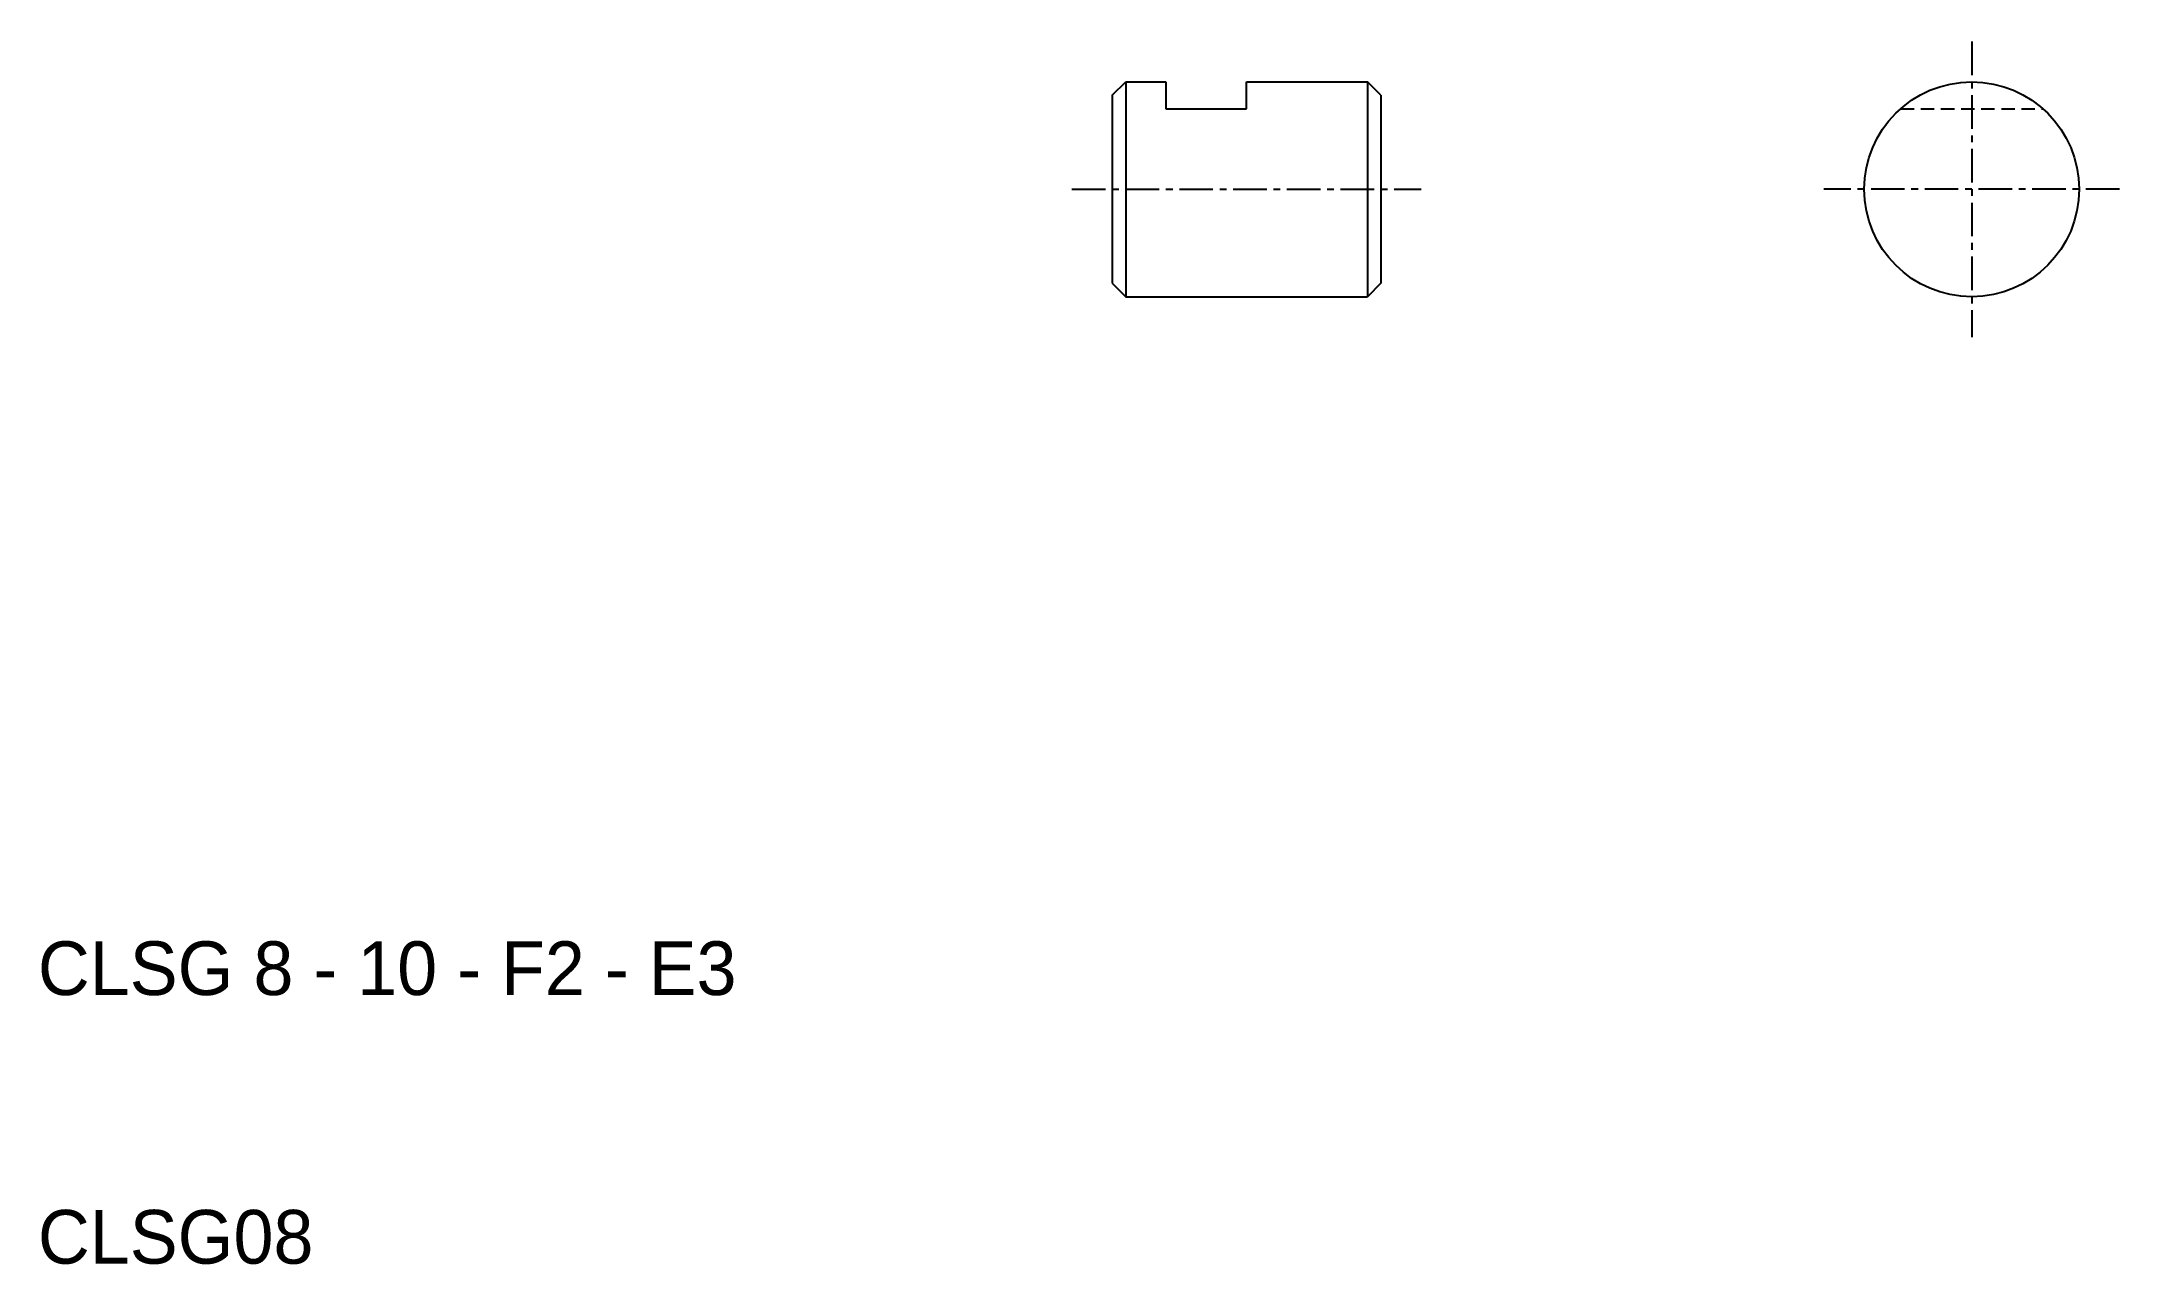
# Model space of a CAD drawing. Extents: x -20.6 to 56.8, y 154.6 to 200.2.
import ezdxf

# ---------------------------------------------------------------- set-up
doc = ezdxf.new("R2010")
doc.units = 0
doc.linetypes.add('CENTER', pattern=[2, 1.25, -0.25, 0.25, -0.25])
doc.linetypes.add('DASHED', pattern=[0.75, 0.5, -0.25])
doc.layers.get('0').update_dxf_attribs({"linetype": 'CONTINUOUS'})
doc.layers.add('CENTER', color=1, linetype='CENTER')

msp = doc.modelspace()

# ---------------------------------------------------------------- linework, layer by layer
at = {"color": 7, "linetype": 'CONTINUOUS'}
for p, q in [((19.273, 198.155), (19.773, 198.655)), ((19.273, 198.155), (19.273, 191.155)), ((19.773, 198.655), (19.773, 190.655)), ((19.773, 198.655), (21.273, 198.655)), ((21.273, 198.655), (21.273, 197.655)), ((24.273, 198.655), (28.773, 198.655)), ((24.273, 197.655), (24.273, 198.655)), ((28.773, 198.655), (28.773, 190.655)), ((29.273, 198.155), (28.773, 198.655)), ((29.273, 198.155), (29.273, 191.155)), ((21.273, 197.655), (24.273, 197.655)), ((19.273, 191.155), (19.773, 190.655)), ((29.273, 191.155), (28.773, 190.655)), ((19.773, 190.655), (28.773, 190.655))]:
    msp.add_line(p, q, dxfattribs=at)
at = {"color": 3, "linetype": 'DASHED'}
msp.add_line((48.627, 197.655), (53.919, 197.655), dxfattribs=at)
at = {"color": 7, "linetype": 'CONTINUOUS'}
msp.add_circle((51.273, 194.655), 4, dxfattribs=at)
at = {"layer": 'CENTER', "color": 1, "linetype": 'CENTER'}
for p, q in [((51.273, 200.155), (51.273, 189.155)), ((17.773, 194.655), (30.773, 194.655)), ((56.773, 194.655), (45.773, 194.655))]:
    msp.add_line(p, q, dxfattribs=at)

# ---------------------------------------------------------------- texts
at = {"color": 7, "linetype": 'CONTINUOUS'}
for s, p in [('CLSG 8 - 10 - F2 - E3', (-20.727, 164.655)), ('CLSG08', (-20.727, 154.655))]:
    msp.add_text(s, height=2, dxfattribs=at).set_placement(p)

doc.saveas('drawing.dxf')
